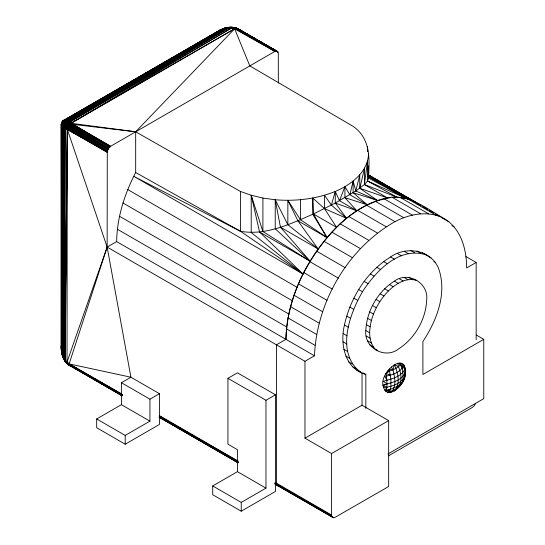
<?xml version="1.0" encoding="UTF-8"?>
<svg xmlns="http://www.w3.org/2000/svg" width="545" height="545" viewBox="0 0 545 545"><rect width="100%" height="100%" fill="white"/><g stroke="black" fill="none" stroke-linecap="round" stroke-linejoin="round"><path stroke-width="0.82" d="M159.453 393.694L149.943 399.185L149.943 421.149L121.412 404.676L96.683 418.955L96.683 427.736L125.221 444.209L159.453 424.446L159.453 393.694L130.923 377.222L107.147 247.089L107.283 151.408L67.389 128.341L61.319 123.851L61.272 347.342L61.265 124.703L61.776 122.482L63.867 120.22L218.6 30.942C224.513 27.325 232.388 25.71 238.751 29.205L277.643 51.68L278.318 53.403L278.325 83.044M122.1 395.847L69.794 365.62C65.073 362.772 62.232 357.356 61.66 351.968L61.721 125.343L62.246 122.843L64.787 120.2L220.384 29.934C224.867 27.904 230.644 25.969 235.297 28.17M215.03 33.34C220.487 28.728 227.769 26.834 234.779 27.754C229.22 26.501 223.396 28.115 218.6 30.942L64.01 120.275L62.287 121.889L61.238 124.546L62.852 126.658L62.559 355.449L64.365 359.339L69.12 363.897L122.087 394.635M71.293 366.213L67.233 363.202C64.644 362.003 63.458 358.712 62.845 356.076L62.852 126.658L107.167 152.219L63.779 127.353L63.247 125.691L63.997 123.347L66.04 121.263L67.641 121.269L110.594 146.278L274.891 51.428L277.221 51.346L237.061 28.388C232.654 26.432 227.899 27.4 223.477 28.64L64.944 120.227L63.097 120.765L65.175 124.022L64.351 126.937L64.794 128.034L64.794 359.557L67.321 129.267L68.595 125.35L70.789 123.252L235.467 28.258L236.768 28.251L238.751 29.205L276.724 51.148M121.412 404.676L121.412 382.713L130.923 377.222L69.12 363.897C62.498 361.165 61.122 352.649 61.251 346.164C61.088 352.05 62.362 358.269 66.361 362.786M125.221 444.209L125.221 435.428L149.943 421.149M62.852 126.658L61.748 352.601C62.546 357.827 65.911 362.2 69.794 365.62L67.818 364.21L67.028 362.03L107.147 247.089L116.657 241.599C116.998 217.401 124.601 193.843 135.678 172.506L135.678 131.781L234.82 28.551L275.538 51.189L235.467 28.258C231.598 26.834 227.292 27.202 223.477 28.64M212.714 485.942L212.714 494.731L241.244 511.203L275.484 491.433L275.484 394.791L237.443 372.828L227.933 378.319L227.933 444.209L237.443 449.7L237.443 471.663L212.714 485.942L241.244 502.415L265.974 488.136L265.974 400.282L275.484 394.791M278.618 485.908L277.126 485.322L276.438 483.197L276.438 344.828L285.948 339.337C286.248 316.563 293.053 294.361 303.013 274.04L240.413 231.257L240.413 191.438L135.678 131.781L70.789 123.252L69.147 122.366L66.606 124.853L65.795 128.681L107.283 151.408L108.762 148.117L110.594 146.278L72.553 124.314L66.04 121.263L66.211 120.643L225.868 27.979L229.145 27.325L232.388 27.475L226.277 28.006L66.279 120.67C63.595 120.799 61.803 124.056 62.573 126.447L61.748 352.601L63.424 358.297L66.613 362.97L65.461 361.165C62.512 358.549 62.021 353.869 61.347 350.176L62.368 355.272M241.244 511.203L241.244 502.415M240.413 191.438L251.211 195.253L251.211 232.517L303.013 274.04C321.25 239.637 350.088 204.123 390.683 197.672M262.908 198.053L275.225 199.763L280.457 227.197L310.098 261.184L262.908 231.53L262.908 198.053L251.211 195.253L259.563 232.007L303.013 274.04L133.723 176.301L240.413 231.257C265.742 235.842 290.124 224.063 312.782 214.287L335.284 203.026L355.817 190.982L364.387 184.564L367.555 181.008L368.549 178.099C369.51 158.677 370.832 138.771 353.133 126.358L249.808 65.891L234.623 28.783L228.226 27.645M368.549 153.745C367.882 172.343 350.973 184.775 335.284 191.438C316.318 199.095 295.526 201.412 275.225 199.763L275.225 228.764L310.098 261.184L259.563 232.007M287.849 200.335L297.911 220.8L318.151 248.963L287.849 224.69L287.849 200.335L300.472 219.737L327.027 237.613L313.416 213.987L312.782 198.053L324.486 208.626L336.551 227.333L313.416 213.987M300.472 219.737L300.472 199.763M276.438 483.197L277.323 485.506L333.499 517.75L334.739 517.552L388.66 486.494L388.66 420.597L331.598 453.542L304.968 438.173L304.968 361.301L314.479 355.81C316.72 301.814 347.826 248.479 394.989 221.617C411.38 213.02 433.309 209.45 448.848 221.761C462.296 232.906 466.561 251.204 466.649 267.956L476.16 262.465L476.16 339.712M312.782 198.053L312.782 214.287L327.027 237.613L297.911 220.8M332.954 517.627L331.823 516.415L331.598 515.045L331.598 453.542M346.552 218.327L331.36 205.104L324.486 195.253L324.486 208.626L346.552 218.327L335.284 203.026L335.284 191.438L339.481 200.737L356.839 210.752L344.91 197.672L344.91 186.69L349.87 194.742L367.221 204.757L344.91 197.672M367.221 204.757L353.133 192.719L353.133 181.131L355.817 190.982L377.508 200.451L359.755 188.27L359.755 174.897L355.817 190.982M304.968 438.173L362.03 405.228L362.03 372.283M365.831 408.328L365.831 374.476L363.297 373.012M392.271 197.556L397.032 197.195L367.555 181.008L367.555 161.027L364.387 184.564L387.509 197.917L359.755 188.27L364.598 168.139L364.387 184.564L397.032 197.195L405.909 198.298L413.962 201.221L418.213 204.021M476.419 335.093L483.762 339.337L483.762 398.64L387.945 453.958M234.5 27.625L231.564 27.25L229.118 27.754L68.084 121.487L228.048 27.85L67.641 121.269L63.867 120.22L61.789 122.809C62.266 125.405 67.56 126.481 69.467 128.6L107.283 151.408L67.335 128.818L65.209 128.32L64.794 359.557L67.321 129.267L67.028 362.03L67.335 362.963L122.094 394.144M61.347 350.176L61.66 351.968L62.573 126.447L62.375 125.037L61.721 125.343L61.238 124.546M61.251 346.164L61.748 352.601L62.845 356.076L63.779 127.353L63.247 125.691L69.794 127.755L108.264 148.894L70.721 126.154C68.302 124.887 64.637 121.63 62.287 121.889L62.45 122.448L108.264 148.894M65.727 128.286L64.794 128.034L63.724 357.99C64.405 361.321 67.055 363.856 69.794 365.62L65.85 362.044L63.315 358.079M68.036 364.435L65.972 362.323L65.23 360.197L63.247 357.84L61.748 352.601M62.546 124.131L66.606 124.853C63.513 123.756 64.535 118.599 62.586 121.269L63.091 122.823L61.394 123.504L61.265 124.703M62.845 356.076L64.794 128.034M67.335 362.963L65.727 361.424L65.23 360.197L67.348 129.642M365.831 374.476C344.747 368.754 339.801 343.697 344.467 324.997C350.415 297.686 366.553 271.832 390.561 256.967C405.909 246.013 430.141 249.596 438.255 267.595C447.711 292.665 436.865 320.365 422.9 341.531L422.9 374.476L483.762 339.337M360.572 372.215C335.516 352.717 349.365 314.315 362.486 291.738C375.689 271.233 399.369 246.122 426.244 254.931M64.365 359.339L65.85 362.044L69.467 365.157L122.019 395.5M285.948 339.337C287.154 295.56 308.933 253.82 340.209 223.838C352.731 212.496 367.276 202.76 383.85 198.646C405.807 192.038 425.086 207.4 442.772 217.83M382.971 385.104C380.022 371.54 407.789 348.936 405.33 375.083C404.751 384.825 386.037 402.557 382.971 385.104C391.48 382.651 403.518 380.676 405.759 370.443L404.547 369.878L402.857 364.067C401.147 371.016 405.698 378.979 400.452 385.356C397.264 389.212 392.162 390.799 387.55 392.277L390.424 389.205L397.169 386.419L402.666 382.025C405.889 376.881 404.758 370.573 403.831 364.946C401.12 372.562 391.916 375.096 384.688 376.37L386.861 380.09C386.746 383.844 387.563 387.992 385.874 391.48L390.424 389.205L390.894 386.289L390.894 379.17L389.123 369.088L392.986 369.83C396.099 368.311 399.73 366.621 401.188 363.27L402.006 368.468L399.853 363.045M61.585 123.34L62.45 122.448L61.946 122.155L62.586 121.269L63.683 120.97M365.831 330.549C366.656 310.861 377.726 291.691 394.369 281.131C407.953 270.879 428.786 282.909 426.701 299.798C425.877 319.486 414.806 338.663 398.17 349.216C384.586 359.468 363.747 347.444 365.831 330.549L369.639 332.743C369.728 339.051 371.322 345.816 376.316 350.067M369.639 332.743C370.089 317.047 377.631 302.128 388.415 290.948C395.656 283.938 406.018 277.044 416.509 280.443M61.626 122.816L61.299 125.112M64.01 120.275L63.888 120.82L66.899 124.389L70.721 126.154L108.762 148.117M349.87 194.742L353.133 181.131M61.571 123.415L61.844 123.994L61.496 123.156M397.503 388.633C402.482 382.386 401.44 373.557 398.456 366.669L394.369 364.591L392.986 369.83C394.587 376.942 397.107 386.739 390.963 392.318L389.655 391.589L388.878 392.495M331.36 205.104L335.284 191.438M404.887 373.495L405.33 375.083L403.538 380.287L402.006 382.522M389.655 391.589L390.424 389.205L384.899 390.602L386.861 387.209C393.592 385.901 400.895 383.203 404.547 376.997M122.06 394.464L69.12 363.897L107.147 247.089L67.423 129.683M339.481 200.737L344.91 186.69M475.649 403.327L474.252 405.739L472.352 407.422L388.51 455.831M405.405 368.066C401.842 377.024 391.433 378.904 383.23 381.309L386.964 383.85L383.033 385.84L386.861 387.209L383.326 387.481M61.408 124.117L61.932 123.667L65.175 124.022L67.641 121.269L226.243 27.788M66.436 121.045L66.211 120.643L65.652 121.515L68.922 124.9M392.986 390.438L394.369 390.949L400.452 385.356L402.666 382.025M228.9 27.345L233.601 27.55L235.801 28.177L276.151 51.094L238.751 29.205L236.135 28.149L231.019 27.352L235.14 28.388L274.891 51.428L234.623 28.783L71.252 123.15L70.407 123.497L69.147 122.366L229.118 27.754M400.452 385.356L400.956 384.722M107.842 149.718L69.794 127.755L68.295 125.827L70.721 126.154L71.293 125.445L68.745 122.598L231.659 27.945L235.14 28.388M394.369 390.949C400.759 383.585 397.945 372.617 394.369 364.591M214.076 34.212L214.458 33.763L212.986 34.608L214.458 33.763L213.987 34.199M218.6 30.942L223.797 28.497L229.908 27.557M63.247 125.691L62.573 126.447L63.234 126.604M63.554 120.581L63.867 120.22L63.097 120.765M218.92 30.806L216.515 32.387L221.352 29.505L223.954 28.858M232.722 27.924L230.515 27.625L234.82 28.551L234.541 28.749L232.47 28.149L233.9 27.523L238.751 29.205M214.131 34.001L214.458 33.763L212.993 34.614M107.508 150.563L69.467 128.6L64.351 126.937L63.779 127.353L64.378 126.46L67.628 127.339M386.861 380.09L386.064 373.516L389.655 370.981L392.986 369.83L391.228 366.908M63.37 120.711L64.651 121.085L65.795 120.493L64.944 120.227L220.384 29.934M218.565 31.235L216.638 32.414L221.352 29.505M219.369 30.895C221.774 29.893 224.894 26.93 227.606 28.129M204.593 39.594L206.058 38.736L204.573 39.567M209.723 36.569L206.398 38.463L207.856 37.598M211.528 35.473L210.05 36.297M193.189 46.134L194.654 45.283M64.548 120.023L149.058 71.395M150.529 70.55L151.994 69.706M153.465 68.861L155.672 67.587M157.137 66.742L158.609 65.897M160.08 65.053L168.895 59.977M170.367 59.133L185.062 50.671M186.533 49.827L191.677 46.87M193.148 46.025L194.62 45.18M196.084 44.329L198.291 43.062M199.763 42.217L201.228 41.372M203.435 40.105L204.906 39.26M206.378 38.409L207.843 37.564M64.944 120.227L225.725 28.142M67.287 121.848L69.331 122.114L67.287 121.848L71.293 125.445L109.334 147.409M219.206 30.847L223.866 28.831M221.679 29.519L217.312 31.671M68.595 125.35L64.651 121.085L64.589 120.37L65.093 120.254M227.129 27.856L232.388 27.475M229.649 27.434L224.172 28.476M62.586 121.269L71.293 125.445L109.947 146.789L71.252 123.15M234.186 28.585L234.82 28.551L232.47 28.149M228.662 27.4L233.9 27.523L236.135 28.149L276.151 51.094M278.938 485.881L277.793 485.779M66.211 120.643L64.589 120.37M233.614 27.897L237.327 28.578L239.582 29.696L277.643 51.68L251.804 37.046M67.962 363.263L67.587 363.256L68.929 364.85L66.143 362.575M230.515 27.625L235.467 28.258L277.977 52.15L257.485 40.323M387.774 370.818L389.655 370.981M61.776 122.482L63.997 123.347L62.791 121.256M233.185 27.57L234.779 27.754M233.451 27.747L235.052 27.938M135.678 131.781L72.553 124.314L70.019 123.783L64.651 121.085M61.306 349.434L61.278 124.873L61.762 124.512L66.354 125.336L69.794 127.755L69.467 128.6L64.365 127.401M62.375 125.037L68.036 126.324M235.971 28.306L237.777 29.096L235.522 28.449M233.301 27.632L235.801 28.177M376.03 349.904L377.658 350.278M63.07 120.97L69.644 124.11M62.137 121.848L66.899 124.389M234.207 27.543L236.455 28.177M234.541 28.749L231.659 27.945L71.191 123.122L69.147 122.366M353.133 192.719L377.508 200.451M238.39 29.307L239.602 29.723L237.327 28.578M335.284 203.026L356.839 210.752M386.064 373.516L390.424 375.158M356.771 370.021L360.524 371.635M367.555 181.008L405.909 198.298L368.209 176.539L368.154 174.032M65.727 361.424L67.028 362.03L65.727 361.097M65.066 360.436L63.574 358.501L62.076 353.576L62.457 353.855M238.499 29.464L246.585 33.981M368.345 174.822L413.962 201.221L368.209 176.539L368.549 178.099L405.909 198.298M368.291 175.865L413.962 201.221L368.284 174.945L394.778 190.443M135.678 172.506L240.413 231.257M239.255 29.934L240.733 30.772M242.212 31.61L250.332 36.208M261.975 43.103L263.426 43.927M264.884 44.745L266.335 45.569M267.793 46.393L269.973 47.626M271.43 48.444L272.882 49.268M274.339 50.092L277.977 52.15M400.452 364.748L397.768 363.229L398.456 366.669M248.064 34.825L277.643 51.68M122.169 395.472L67.635 363.937M159.385 416.877L238.247 462.235M276.567 484.28L275.096 483.422M239.929 30.186L246.51 33.988M247.975 34.832L249.44 35.677M250.904 36.522L253.098 37.789M254.563 38.634L256.027 39.478M422.511 206.555L427.627 209.512M429.092 210.356L433.479 212.891M435.68 214.158L440.067 216.692M442.261 217.959L448.848 221.761M407.462 198.707L435.993 215.18M451.934 225.637L454.128 226.904M400.071 197.358L428.602 213.831M392.168 197.338L420.699 213.81M383.85 198.646L412.381 215.118M375.239 201.262L403.777 217.734M465.914 256.552L476.16 262.465M366.451 205.145L394.989 221.617M357.609 210.254L386.139 226.727M431.068 257.976L422.443 252.73M416.932 250.959L420.733 253.159M433.834 261.491L435.101 262.227M410.855 250.502L414.656 252.703M348.82 216.515L377.351 232.988M404.336 251.374L408.144 253.568M397.523 253.541L401.331 255.741M340.209 223.838L368.74 240.311M390.561 256.967L394.369 259.168M383.598 261.58L387.406 263.78M331.891 232.136L360.429 248.609M408.634 277.31L412.436 279.503M404.124 277.487L407.926 279.68M399.322 278.774L403.123 280.968M376.786 267.275L380.594 269.475M394.369 281.131L398.17 283.325M323.989 241.285L352.52 257.758M389.409 284.49L393.218 286.69M370.273 273.937L374.074 276.131M280.457 227.197L318.151 248.963M384.606 288.755L388.415 290.948M316.597 251.17L345.128 267.643M364.189 281.411L367.998 283.604M380.103 293.782L383.905 295.976M376.03 299.43L379.831 301.623M358.685 289.545L362.486 291.738M309.819 261.648L338.35 278.12M70.019 123.783L109.947 146.789M372.507 305.52L376.316 307.714M353.862 298.156L357.663 300.35M303.749 272.589L332.28 289.061M369.66 311.869L373.461 314.063M349.829 307.067L353.63 309.26M367.555 318.287L371.356 320.487M298.462 283.829L326.993 300.302M366.267 324.575L370.069 326.775M127.734 189.551L297.025 287.29M346.675 316.08L350.476 318.273M366.267 336.02L370.069 338.213M294.041 295.233L322.572 311.706M344.467 324.997L348.269 327.198M367.555 340.823L371.356 343.023M369.66 344.815L373.461 347.008M122.959 202.958L292.243 300.697M343.255 333.642L347.056 335.836M290.533 306.637L319.063 323.11M343.057 341.81L346.865 344.004M119.478 216.263L288.768 314.002M343.888 349.338L347.69 351.532M287.998 317.892L316.529 334.364M345.721 356.055L349.529 358.249M348.528 361.819L352.329 364.019M117.366 229.227L286.656 326.959M352.233 366.512L356.035 368.706M286.459 328.839L314.99 345.312M116.657 241.599L314.479 355.81M107.147 247.089L304.968 361.301M362.03 405.228L388.66 420.597M227.933 378.319L265.974 400.282M121.412 382.713L149.943 399.185M159.453 415.658L238.131 461.084M275.484 482.645L331.598 515.045M159.556 416.107L238.22 461.526M274.98 482.754L276.451 483.599M276.492 483.926L331.653 515.774M276.662 484.566L331.823 516.415M159.16 416.945L238.185 462.562M274.591 483.585L276.799 484.859M276.942 485.098L333.499 517.75M159.045 417.191L238.158 462.828M274.918 484.049L278.052 485.861M237.443 471.663L265.974 488.136M96.683 418.955L125.221 435.428M62.45 122.448L61.946 122.155M67.396 363.311L121.896 394.832M159.46 416.557L237.531 461.704M122.087 395.731L68.302 364.619L70.721 366.158L65.972 362.323L63.247 357.84M159.665 417.47L237.763 462.644M275.341 484.382L277.548 485.663M159.603 416.407L237.579 461.656M368.468 175.143L394.757 190.518M396.951 191.799L401.331 194.361L396.147 191.241M406.447 197.351L407.905 198.203M416.666 203.326L418.131 204.177L416.653 203.305M402.741 195.117L404.267 196.023M406.4 197.27L407.912 198.169M412.994 201.153L414.459 202.011M66.354 125.336L62.873 123.245M67.812 126.828L62.689 123.681L62.246 122.843M67.491 127.85L62.437 124.587L61.932 123.667M67.335 128.818L64.351 126.937M65.23 360.197L64.351 359.632L67.491 363.638M414.241 201.357L420.311 205.288M419.63 204.954L421.047 205.887M67.321 362.602L69.12 363.897M61.238 347.472C60.87 348.882 62.184 353.821 61.694 348.786M62.546 355.946L62.873 356.294L62.076 353.576L62.389 355.156M61.721 125.343L62.355 125.915M66.265 361.914L68.602 364.762M70.721 126.154L66.04 121.263L67.641 121.269L67.689 121.63M65.945 361.812L66.906 363.106L66.156 361.88M66.613 362.97L62.689 356.13M66.497 361.955L67.233 363.202M63.772 358.685L64.93 360.858M275.225 199.763L287.849 224.69M63.159 356.927L65.175 361.028L64.276 358.978M62.355 355.136L63.234 357.343M63.097 356.437L64.003 358.842L63.349 356.566M251.211 195.253L262.908 231.53M62.634 121.44L62.757 121.985M61.83 352.152L61.496 349.277M61.612 349.399L61.898 352.22M61.803 348.868L61.858 350.292M61.653 348.752L61.721 350.871M367.555 146.455L367.712 151.449M368.154 165.605L368.549 178.099M61.544 349.338L61.83 353.255L61.442 349.209M367.609 148.962L367.664 151.469M61.278 124.873L61.66 351.968M191.002 47.435L189.537 48.294L190.982 47.415M201.269 41.454L199.797 42.312L201.255 41.44"/></g></svg>
